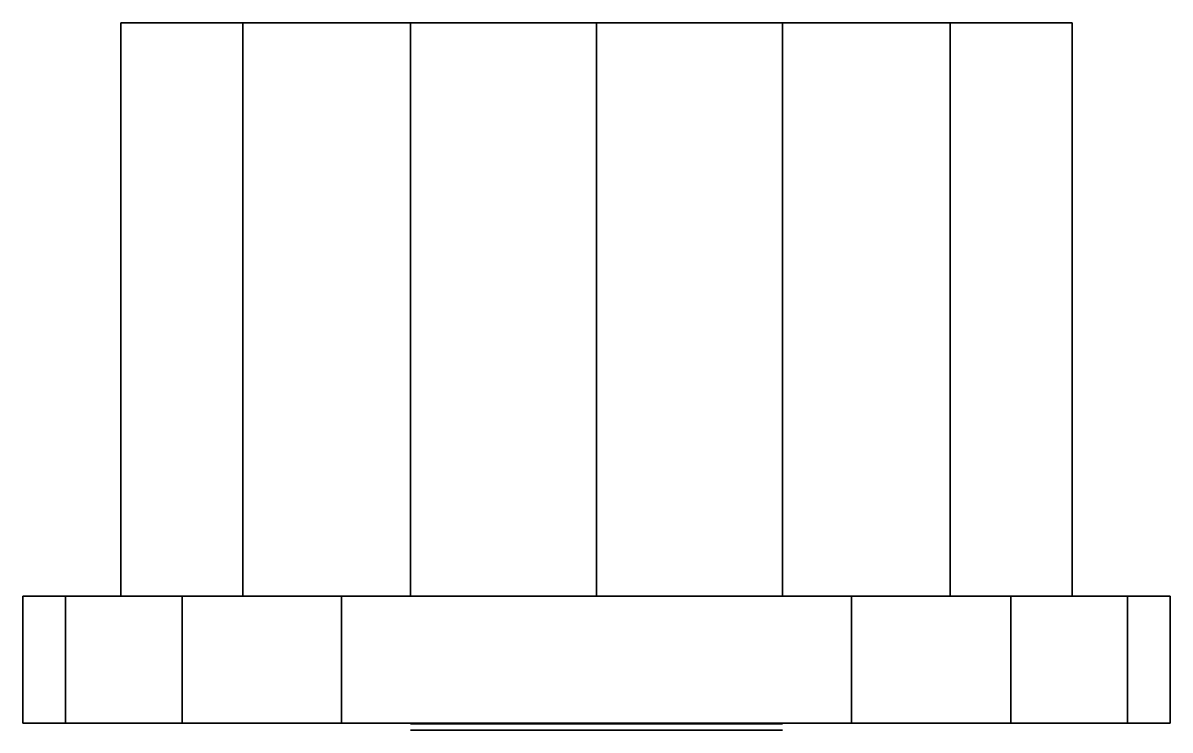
# Model space of a CAD drawing. Extents: x -9 to 9, y -2.1 to 9.
import ezdxf

# ---------------------------------------------------------------- set-up
doc = ezdxf.new("R2010")
doc.units = 0
doc.header["$MEASUREMENT"] = 0
doc.layers.add('ACESSORIO', color=7, linetype='CONTINUOUS')
doc.layers.add('ACESSORIO_DET', color=28, linetype='CONTINUOUS')

msp = doc.modelspace()

# ---------------------------------------------------------------- linework, layer by layer
at = {"layer": 'ACESSORIO'}
for points in [[(0, 9, -1.592), (0, 9, 2), (-5.548, 9, 4.047), (-7.466, 9, -0.8)], [(0, 9, -7), (0, 9, -1.592), (-7.466, 9, -0.8), (-2.92, 9, -7)], [(-5.548, 9, 4.047), (-5.548, 0, 4.047), (-7.466, 0, -0.8), (-7.466, 9, -0.8)], [(-2.92, 9, -7), (-7.466, 9, -0.8), (-7.466, 0, -0.8), (-2.92, 0, -7)], [(0, 9, 2), (0, 9, 6.5), (-5.548, 9, 4.047)], [(0, 9, 6.5), (0, 0, 6.5), (-5.548, 0, 4.047), (-5.548, 9, 4.047)], [(2.92, 9, -7), (-2.92, 9, -7), (-2.92, 0, -7), (2.92, 0, -7)], [(0, 9, -7), (2.92, 9, -7), (7.466, 9, -0.8), (0, 9, -1.592)], [(0, 9, 2), (0, 9, -1.592), (7.466, 9, -0.8), (5.548, 9, 4.047)], [(0, 9, 2), (5.548, 9, 4.047), (0, 9, 6.5), (0, 9, 2)], [(5.548, 0, 4.047), (0, 0, 6.5), (0, 9, 6.5), (5.548, 9, 4.047)], [(2.92, 0, -7), (7.466, 0, -0.8), (7.466, 9, -0.8), (2.92, 9, -7)], [(7.466, 0, -0.8), (5.548, 0, 4.047), (5.548, 9, 4.047), (7.466, 9, -0.8)], [(-2.92, 0, -7), (-2.92, 0, 3), (-9, 0, 3), (-9, 0, -7)], [(-9, 0, 3), (-9, -1.99, 3), (-9, -1.99, -7), (-9, 0, -7)], [(-9, 0, -7), (-9, -1.99, -7), (9, -1.99, -7), (9, 0, -7)], [(9, 0, -7), (9, 0, 3), (-9, 0, 3), (-9, 0, -7)], [(-9, 0, 3), (-8.33, 0, 5.5), (-8.33, -1.99, 5.5), (-9, -1.99, 3)], [(9, 0, 3), (8.33, 0, 5.5), (-8.33, 0, 5.5), (-9, 0, 3)], [(-8.33, 0, 5.5), (-6.5, 0, 7.33), (-6.5, -1.99, 7.33), (-8.33, -1.99, 5.5)], [(8.33, 0, 5.5), (6.5, 0, 7.33), (-6.5, 0, 7.33), (-8.33, 0, 5.5)], [(-6.5, 0, 7.33), (-4, 0, 8), (-4, -1.99, 8), (-6.5, -1.99, 7.33)], [(6.5, 0, 7.33), (4, 0, 8), (-4, 0, 8), (-6.5, 0, 7.33)], [(-4, 0, 8), (4, 0, 8), (4, -1.99, 8), (-4, -1.99, 8)], [(2.92, 0, -7), (2.92, 0, 3), (9, 0, 3), (9, 0, -7)], [(6.5, -1.99, 7.33), (4, -1.99, 8), (4, 0, 8), (6.5, 0, 7.33)], [(8.33, -1.99, 5.5), (6.5, -1.99, 7.33), (6.5, 0, 7.33), (8.33, 0, 5.5)], [(9, -1.99, 3), (8.33, -1.99, 5.5), (8.33, 0, 5.5), (9, 0, 3)], [(9, -1.99, -7), (9, -1.99, 3), (9, 0, 3), (9, 0, -7)], [(-9, -1.99, -7), (-9, -1.99, 3), (-2.92, -1.99, 3), (-2.92, -1.99, -7)], [(8.33, -1.99, 5.5), (9, -1.99, 3), (-9, -1.99, 3), (-8.33, -1.99, 5.5)], [(-8.33, -1.99, 5.5), (-6.5, -1.99, 7.33), (6.5, -1.99, 7.33), (8.33, -1.99, 5.5)], [(-6.5, -1.99, 7.33), (-4, -1.99, 8), (4, -1.99, 8), (6.5, -1.99, 7.33)], [(-2.92, -2, -7), (2.92, -2, -7), (2.92, -2, 3), (-2.92, -2, 3)], [(2.92, -1.99, -7), (2.92, -1.99, 3), (9, -1.99, 3), (9, -1.99, -7)]]:
    msp.add_3dface(points, dxfattribs=at)
at = {"layer": 'ACESSORIO_DET'}
msp.add_3dface([(-2.92, -2.1, -7), (-2.92, -2.1, 3), (2.92, -2.1, 3), (2.92, -2.1, -7)], dxfattribs=at)

doc.saveas('drawing.dxf')
